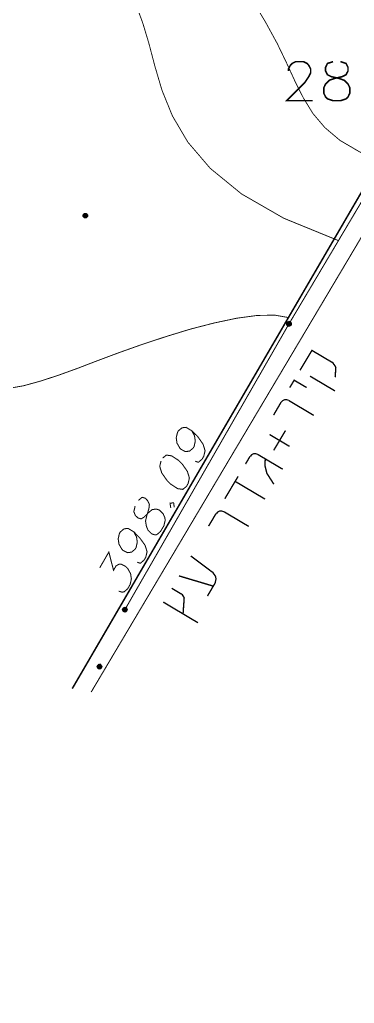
# Model space of a CAD drawing. Extents: x 489 to 720, y 1028 to 1176.
# Drawn here: x 601.07 to 604.93, y 1127.26 to 1138.61 of the extents above; entities that cross this region are included whole.
import ezdxf

# ---------------------------------------------------------------- set-up
doc = ezdxf.new("R2010")
doc.units = 0
doc.header["$MEASUREMENT"] = 0
for name, color, linetype in [('1501-GADER-EZ', 7, 'Continuous'), ('1501-KIR-BETON', 7, 'Continuous'), ('1501-TOPO', 7, 'Continuous'), ('1506', 7, 'Continuous'), ('2602-KIR-BETON', 7, 'Continuous'), ('M1602', 7, 'Continuous')]:
    doc.layers.add(name, color=color, linetype=linetype)

msp = doc.modelspace()

# ---------------------------------------------------------------- hatches: boundary and pattern name
at = {"layer": '1501-GADER-EZ', "linetype": 'Continuous', "ltscale": 0.045455}
for points in [[(601.995, 1131.168), (602.012, 1131.157), (601.985, 1131.166)], [(602.005, 1131.164), (601.995, 1131.168), (602.012, 1131.157)], [(601.969, 1131.155), (602.015, 1131.128), (601.966, 1131.145)], [(602.015, 1131.128), (601.966, 1131.145), (602.008, 1131.121)], [(601.966, 1131.145), (602.008, 1131.121), (601.967, 1131.135)], [(602.008, 1131.121), (601.967, 1131.135), (601.999, 1131.116)], [(601.967, 1131.135), (601.999, 1131.116), (601.971, 1131.126)], [(601.976, 1131.162), (602.018, 1131.138), (601.969, 1131.155)], [(602.018, 1131.138), (601.969, 1131.155), (602.015, 1131.128)], [(601.999, 1131.116), (601.971, 1131.126), (601.988, 1131.115)], [(601.971, 1131.126), (601.988, 1131.115), (601.978, 1131.119)], [(601.985, 1131.166), (602.017, 1131.148), (601.976, 1131.162)], [(602.017, 1131.148), (601.976, 1131.162), (602.018, 1131.138)], [(602.012, 1131.157), (601.985, 1131.166), (602.017, 1131.148)]]:
    msp.add_hatch(color=7, dxfattribs=at).paths.add_polyline_path(points, flags=0)
at = {"layer": '1501-KIR-BETON', "linetype": 'Continuous', "ltscale": 0.045455}
for points in [[(604.154, 1135.11), (604.2, 1135.084), (604.151, 1135.101)], [(604.2, 1135.084), (604.151, 1135.101), (604.193, 1135.076)], [(604.151, 1135.101), (604.193, 1135.076), (604.152, 1135.09)], [(604.193, 1135.076), (604.152, 1135.09), (604.184, 1135.071)], [(604.152, 1135.09), (604.184, 1135.071), (604.157, 1135.081)], [(604.161, 1135.118), (604.203, 1135.094), (604.154, 1135.11)], [(604.203, 1135.094), (604.154, 1135.11), (604.2, 1135.084)], [(604.184, 1135.071), (604.157, 1135.081), (604.174, 1135.071)], [(604.157, 1135.081), (604.174, 1135.071), (604.165, 1135.074)], [(604.17, 1135.122), (604.203, 1135.104), (604.161, 1135.118)], [(604.203, 1135.104), (604.161, 1135.118), (604.203, 1135.094)], [(604.18, 1135.123), (604.199, 1135.113), (604.17, 1135.122)], [(604.199, 1135.113), (604.17, 1135.122), (604.203, 1135.104)], [(604.191, 1135.12), (604.18, 1135.123), (604.199, 1135.113)], [(602.261, 1131.811), (602.307, 1131.785), (602.258, 1131.802)], [(602.307, 1131.785), (602.258, 1131.802), (602.3, 1131.778)], [(602.258, 1131.802), (602.3, 1131.778), (602.259, 1131.791)], [(602.3, 1131.778), (602.259, 1131.791), (602.291, 1131.773)], [(602.259, 1131.791), (602.291, 1131.773), (602.263, 1131.782)], [(602.268, 1131.819), (602.31, 1131.795), (602.261, 1131.811)], [(602.31, 1131.795), (602.261, 1131.811), (602.307, 1131.785)], [(602.291, 1131.773), (602.263, 1131.782), (602.28, 1131.772)], [(602.263, 1131.782), (602.28, 1131.772), (602.271, 1131.776)], [(602.277, 1131.823), (602.31, 1131.805), (602.268, 1131.819)], [(602.31, 1131.805), (602.268, 1131.819), (602.31, 1131.795)], [(602.287, 1131.824), (602.305, 1131.814), (602.277, 1131.823)], [(602.305, 1131.814), (602.277, 1131.823), (602.31, 1131.805)], [(602.297, 1131.821), (602.287, 1131.824), (602.305, 1131.814)]]:
    msp.add_hatch(color=18, dxfattribs=at).paths.add_polyline_path(points, flags=0)
at = {"layer": '1501-TOPO', "linetype": 'Continuous', "ltscale": 0.045455}
for points in [[(601.803, 1136.355), (601.803, 1136.336), (601.801, 1136.345)], [(601.809, 1136.364), (601.809, 1136.327), (601.803, 1136.355)], [(601.809, 1136.327), (601.803, 1136.355), (601.803, 1136.336)], [(601.818, 1136.37), (601.818, 1136.321), (601.809, 1136.364)], [(601.818, 1136.321), (601.809, 1136.364), (601.809, 1136.327)], [(601.828, 1136.372), (601.828, 1136.319), (601.818, 1136.37)], [(601.828, 1136.319), (601.818, 1136.37), (601.818, 1136.321)], [(601.837, 1136.37), (601.837, 1136.321), (601.828, 1136.372)], [(601.837, 1136.321), (601.828, 1136.372), (601.828, 1136.319)], [(601.846, 1136.364), (601.846, 1136.327), (601.837, 1136.37)], [(601.846, 1136.327), (601.837, 1136.37), (601.837, 1136.321)], [(601.852, 1136.355), (601.852, 1136.336), (601.846, 1136.364)], [(601.852, 1136.336), (601.846, 1136.364), (601.846, 1136.327)], [(601.854, 1136.345), (601.852, 1136.355), (601.852, 1136.336)]]:
    msp.add_hatch(color=7, dxfattribs=at).paths.add_polyline_path(points, flags=0)

# ---------------------------------------------------------------- linework, layer by layer
at = {"color": 214, "linetype": 'Continuous', "ltscale": 0.045455, "const_width": 0.0182}
for points in [[(604.17, 1138.014), (604.17, 1138.036), (604.192, 1138.079), (604.213, 1138.101), (604.255, 1138.122), (604.342, 1138.122), (604.385, 1138.101), (604.405, 1138.079), (604.427, 1138.036), (604.427, 1137.993), (604.405, 1137.949), (604.363, 1137.886), (604.149, 1137.671), (604.449, 1137.671)], [(604.685, 1138.122), (604.62, 1138.101), (604.599, 1138.057), (604.599, 1138.014), (604.62, 1137.971), (604.663, 1137.949), (604.75, 1137.929), (604.813, 1137.907), (604.857, 1137.864), (604.878, 1137.821), (604.878, 1137.757), (604.857, 1137.714), (604.835, 1137.693), (604.77, 1137.671), (604.685, 1137.671), (604.62, 1137.693), (604.599, 1137.714), (604.578, 1137.757), (604.578, 1137.821), (604.599, 1137.864), (604.642, 1137.907), (604.707, 1137.929), (604.792, 1137.949), (604.835, 1137.971), (604.857, 1138.014), (604.857, 1138.057), (604.835, 1138.101), (604.77, 1138.122)]]:
    msp.add_lwpolyline(points, dxfattribs=at)
at = {"color": 250, "linetype": 'Continuous', "ltscale": 0.045455, "const_width": 0.0158}
for points in [[(604.67, 1134.654), (604.441, 1134.79), (604.304, 1134.561)], [(604.709, 1134.481), (604.717, 1134.593)], [(604.707, 1134.322), (604.419, 1134.493)], [(604.185, 1134.36), (604.236, 1134.446), (604.38, 1134.361)], [(604.083, 1134.188), (603.999, 1134.044)], [(604.462, 1134.04), (604.175, 1134.211)], [(604.183, 1133.682), (603.953, 1133.819)], [(604.136, 1133.865), (604, 1133.636)], [(603.726, 1133.565), (603.675, 1133.479)], [(604.104, 1133.419), (603.817, 1133.589)], [(604.002, 1133.246), (603.921, 1133.372), (603.899, 1133.463), (603.903, 1133.538)], [(603.436, 1133.078), (603.59, 1133.336)], [(603.555, 1133.279), (603.9, 1133.074)], [(603.334, 1132.905), (603.249, 1132.762)], [(603.712, 1132.759), (603.426, 1132.929)], [(603.286, 1132.236), (603.044, 1132.418)], [(602.908, 1132.188), (603.303, 1132.07)], [(603.236, 1131.955), (603.32, 1132.098)], [(602.938, 1131.977), (602.824, 1132.045)], [(603.127, 1131.647), (602.726, 1131.886)], [(602.955, 1131.749), (602.968, 1131.936)]]:
    msp.add_lwpolyline(points, dxfattribs=at)
at = {"color": 18, "linetype": 'Continuous', "ltscale": 0.045455, "const_width": 0.012}
for points in [[(603.055, 1133.863), (603.087, 1133.805), (603.096, 1133.744), (603.082, 1133.68), (603.072, 1133.663), (603.03, 1133.628), (602.983, 1133.622), (602.932, 1133.648), (602.918, 1133.662), (602.885, 1133.72), (602.876, 1133.781), (602.891, 1133.845), (602.9, 1133.861), (602.943, 1133.897), (602.99, 1133.902), (603.055, 1133.863), (603.125, 1133.794), (603.186, 1133.707), (603.209, 1133.632), (603.194, 1133.569), (603.175, 1133.536), (603.133, 1133.499), (603.095, 1133.511)], [(602.701, 1133.514), (602.686, 1133.451), (602.709, 1133.376), (602.77, 1133.289), (602.812, 1133.247), (602.892, 1133.195), (602.952, 1133.186), (602.995, 1133.221), (603.013, 1133.254), (603.028, 1133.318), (603.005, 1133.393), (602.945, 1133.479), (602.903, 1133.521), (602.824, 1133.573), (602.762, 1133.582), (602.72, 1133.547)], [(602.402, 1132.993), (602.387, 1132.929), (602.405, 1132.885), (602.434, 1132.857), (602.471, 1132.846), (602.504, 1132.865), (602.557, 1132.918), (602.599, 1132.953), (602.645, 1132.959), (602.683, 1132.947), (602.725, 1132.905), (602.744, 1132.861), (602.749, 1132.83), (602.734, 1132.766), (602.695, 1132.701), (602.653, 1132.664), (602.629, 1132.662), (602.592, 1132.673), (602.551, 1132.715), (602.532, 1132.76), (602.522, 1132.821), (602.537, 1132.884), (602.561, 1132.964), (602.567, 1133.011), (602.547, 1133.055), (602.52, 1133.084), (602.483, 1133.095), (602.44, 1133.059)], [(602.813, 1132.973), (602.805, 1133.027), (602.846, 1133.031), (602.854, 1132.978)], [(602.386, 1132.697), (602.418, 1132.638), (602.427, 1132.578), (602.413, 1132.514), (602.403, 1132.497), (602.361, 1132.462), (602.315, 1132.456), (602.262, 1132.482), (602.249, 1132.496), (602.216, 1132.554), (602.207, 1132.615), (602.221, 1132.679), (602.232, 1132.695), (602.274, 1132.731), (602.32, 1132.736), (602.386, 1132.697), (602.455, 1132.627), (602.517, 1132.541), (602.54, 1132.466), (602.525, 1132.403), (602.505, 1132.37), (602.463, 1132.334), (602.426, 1132.345)], [(601.994, 1132.281), (602.099, 1132.463), (602.153, 1132.253), (602.182, 1132.303), (602.215, 1132.322), (602.238, 1132.324), (602.29, 1132.299), (602.318, 1132.271), (602.35, 1132.213), (602.359, 1132.152), (602.344, 1132.088), (602.316, 1132.039), (602.274, 1132.003), (602.25, 1132.001), (602.212, 1132.012)]]:
    msp.add_lwpolyline(points, dxfattribs=at)
at = {"color": 250, "linetype": 'Continuous', "ltscale": 0.045455}
for centre, radius, start, end in [((604.619, 1134.568), 0.1, 14.3097, 59.3097), ((604.619, 1134.568), 0.1, 14.3097, 59.3097), ((604.141, 1134.154), 0.0659, 59.3097, 149.3042), ((603.784, 1133.531), 0.0659, 59.3097, 149.3042), ((603.392, 1132.871), 0.0659, 59.3097, 149.3042), ((603.235, 1132.149), 0.1, 329.3042, 419.3042), ((602.904, 1131.919), 0.0659, 14.3097, 59.3097)]:
    msp.add_arc(centre, radius, start, end, dxfattribs=at)
at = {"layer": '1501-GADER-EZ', "color": 7, "linetype": 'Continuous', "ltscale": 0.045455}
for points in [[(601.995, 1131.168), (602.012, 1131.157), (601.985, 1131.166)], [(602.005, 1131.164), (601.995, 1131.168), (602.012, 1131.157)], [(601.969, 1131.155), (602.015, 1131.128), (601.966, 1131.145)], [(602.015, 1131.128), (601.966, 1131.145), (602.008, 1131.121)], [(601.966, 1131.145), (602.008, 1131.121), (601.967, 1131.135)], [(602.008, 1131.121), (601.967, 1131.135), (601.999, 1131.116)], [(601.967, 1131.135), (601.999, 1131.116), (601.971, 1131.126)], [(601.976, 1131.162), (602.018, 1131.138), (601.969, 1131.155)], [(602.018, 1131.138), (601.969, 1131.155), (602.015, 1131.128)], [(601.999, 1131.116), (601.971, 1131.126), (601.988, 1131.115)], [(601.971, 1131.126), (601.988, 1131.115), (601.978, 1131.119)], [(601.985, 1131.166), (602.017, 1131.148), (601.976, 1131.162)], [(602.017, 1131.148), (601.976, 1131.162), (602.018, 1131.138)], [(602.012, 1131.157), (601.985, 1131.166), (602.017, 1131.148)]]:
    msp.add_lwpolyline(points, dxfattribs=at)
at = {"layer": '1501-GADER-EZ', "color": 7, "linetype": 'Continuous', "ltscale": 0.045455, "const_width": 0.0055}
msp.add_lwpolyline([(601.98, 1131.141), (602.004, 1131.141)], dxfattribs=at)
at = {"layer": '1501-GADER-EZ', "color": 7, "linetype": 'Continuous', "ltscale": 0.045455}
msp.add_circle((601.992, 1131.141), 0.0261, dxfattribs=at)
at = {"layer": '1501-KIR-BETON', "color": 18, "linetype": 'Continuous', "ltscale": 0.045455, "const_width": 0.012}
for points in [[(604.151, 1135.097), (604.204, 1135.097)], [(602.258, 1131.798), (602.311, 1131.798)]]:
    msp.add_lwpolyline(points, dxfattribs=at)
at = {"layer": '1501-KIR-BETON', "color": 18, "linetype": 'Continuous', "ltscale": 0.045455}
for points in [[(604.154, 1135.11), (604.2, 1135.084), (604.151, 1135.101)], [(604.2, 1135.084), (604.151, 1135.101), (604.193, 1135.076)], [(604.151, 1135.101), (604.193, 1135.076), (604.152, 1135.09)], [(604.193, 1135.076), (604.152, 1135.09), (604.184, 1135.071)], [(604.152, 1135.09), (604.184, 1135.071), (604.157, 1135.081)], [(604.161, 1135.118), (604.203, 1135.094), (604.154, 1135.11)], [(604.203, 1135.094), (604.154, 1135.11), (604.2, 1135.084)], [(604.184, 1135.071), (604.157, 1135.081), (604.174, 1135.071)], [(604.157, 1135.081), (604.174, 1135.071), (604.165, 1135.074)], [(604.17, 1135.122), (604.203, 1135.104), (604.161, 1135.118)], [(604.203, 1135.104), (604.161, 1135.118), (604.203, 1135.094)], [(604.18, 1135.123), (604.199, 1135.113), (604.17, 1135.122)], [(604.199, 1135.113), (604.17, 1135.122), (604.203, 1135.104)], [(604.191, 1135.12), (604.18, 1135.123), (604.199, 1135.113)], [(602.261, 1131.811), (602.307, 1131.785), (602.258, 1131.802)], [(602.307, 1131.785), (602.258, 1131.802), (602.3, 1131.778)], [(602.258, 1131.802), (602.3, 1131.778), (602.259, 1131.791)], [(602.3, 1131.778), (602.259, 1131.791), (602.291, 1131.773)], [(602.259, 1131.791), (602.291, 1131.773), (602.263, 1131.782)], [(602.268, 1131.819), (602.31, 1131.795), (602.261, 1131.811)], [(602.31, 1131.795), (602.261, 1131.811), (602.307, 1131.785)], [(602.291, 1131.773), (602.263, 1131.782), (602.28, 1131.772)], [(602.263, 1131.782), (602.28, 1131.772), (602.271, 1131.776)], [(602.277, 1131.823), (602.31, 1131.805), (602.268, 1131.819)], [(602.31, 1131.805), (602.268, 1131.819), (602.31, 1131.795)], [(602.287, 1131.824), (602.305, 1131.814), (602.277, 1131.823)], [(602.305, 1131.814), (602.277, 1131.823), (602.31, 1131.805)], [(602.297, 1131.821), (602.287, 1131.824), (602.305, 1131.814)]]:
    msp.add_lwpolyline(points, dxfattribs=at)
for centre in [(604.177, 1135.097), (602.284, 1131.798)]:
    msp.add_circle(centre, 0.0261, dxfattribs=at)
at = {"layer": '1501-TOPO', "color": 7, "linetype": 'Continuous', "ltscale": 0.045455, "const_width": 0.0112}
msp.add_lwpolyline([(601.803, 1136.345), (601.853, 1136.345)], dxfattribs=at)
at = {"layer": '1501-TOPO', "color": 7, "linetype": 'Continuous', "ltscale": 0.045455}
for points in [[(601.803, 1136.355), (601.803, 1136.336), (601.801, 1136.345)], [(601.809, 1136.364), (601.809, 1136.327), (601.803, 1136.355)], [(601.809, 1136.327), (601.803, 1136.355), (601.803, 1136.336)], [(601.818, 1136.37), (601.818, 1136.321), (601.809, 1136.364)], [(601.818, 1136.321), (601.809, 1136.364), (601.809, 1136.327)], [(601.828, 1136.372), (601.828, 1136.319), (601.818, 1136.37)], [(601.828, 1136.319), (601.818, 1136.37), (601.818, 1136.321)], [(601.837, 1136.37), (601.837, 1136.321), (601.828, 1136.372)], [(601.837, 1136.321), (601.828, 1136.372), (601.828, 1136.319)], [(601.846, 1136.364), (601.846, 1136.327), (601.837, 1136.37)], [(601.846, 1136.327), (601.837, 1136.37), (601.837, 1136.321)], [(601.852, 1136.355), (601.852, 1136.336), (601.846, 1136.364)], [(601.852, 1136.336), (601.846, 1136.364), (601.846, 1136.327)], [(601.854, 1136.345), (601.852, 1136.355), (601.852, 1136.336)]]:
    msp.add_lwpolyline(points, dxfattribs=at)
msp.add_circle((601.828, 1136.345), 0.0261, dxfattribs=at)
at = {"layer": '1506', "color": 13, "linetype": 'Continuous', "ltscale": 0.045455, "const_width": 0.01}
for points in [[(602.416, 1138.769), (602.491, 1138.565), (602.561, 1138.332), (602.629, 1138.073), (602.712, 1137.791), (602.832, 1137.496), (603.01, 1137.193), (603.269, 1136.89), (603.63, 1136.595), (604.116, 1136.315), (604.747, 1136.057)], [(603.763, 1138.819), (603.911, 1138.569), (604.042, 1138.329), (604.15, 1138.104), (604.246, 1137.895), (604.343, 1137.702), (604.453, 1137.523), (604.59, 1137.361), (604.765, 1137.213), (604.992, 1137.08), (605.284, 1136.96)], [(600.926, 1134.348), (601.116, 1134.382), (601.312, 1134.436), (601.517, 1134.503), (601.733, 1134.581), (601.962, 1134.669), (602.211, 1134.762), (602.478, 1134.857), (602.757, 1134.949), (603.038, 1135.035), (603.313, 1135.106), (603.572, 1135.161), (603.809, 1135.193), (604.011, 1135.197), (604.17, 1135.169)]]:
    msp.add_lwpolyline(points, dxfattribs=at)
at = {"layer": '2602-KIR-BETON', "color": 18, "linetype": 'Continuous', "ltscale": 0.045455, "const_width": 0.012}
for points in [[(626.07, 1125.66), (627.158, 1125.018), (627.243, 1125.215), (623.947, 1127.177), (620.121, 1129.353), (617.212, 1131.032), (614.288, 1132.73), (610.724, 1134.796), (605.742, 1137.732), (604.177, 1135.097), (602.284, 1131.798)], [(605.025, 1136.119), (603.46, 1133.484), (601.895, 1130.847)]]:
    msp.add_lwpolyline(points, dxfattribs=at)
at = {"layer": 'M1602', "color": 214, "linetype": 'Continuous', "ltscale": 0.045455, "const_width": 0.0182}
msp.add_lwpolyline([(618.92, 1160.501), (601.677, 1130.887)], dxfattribs=at)

doc.saveas('drawing.dxf')
